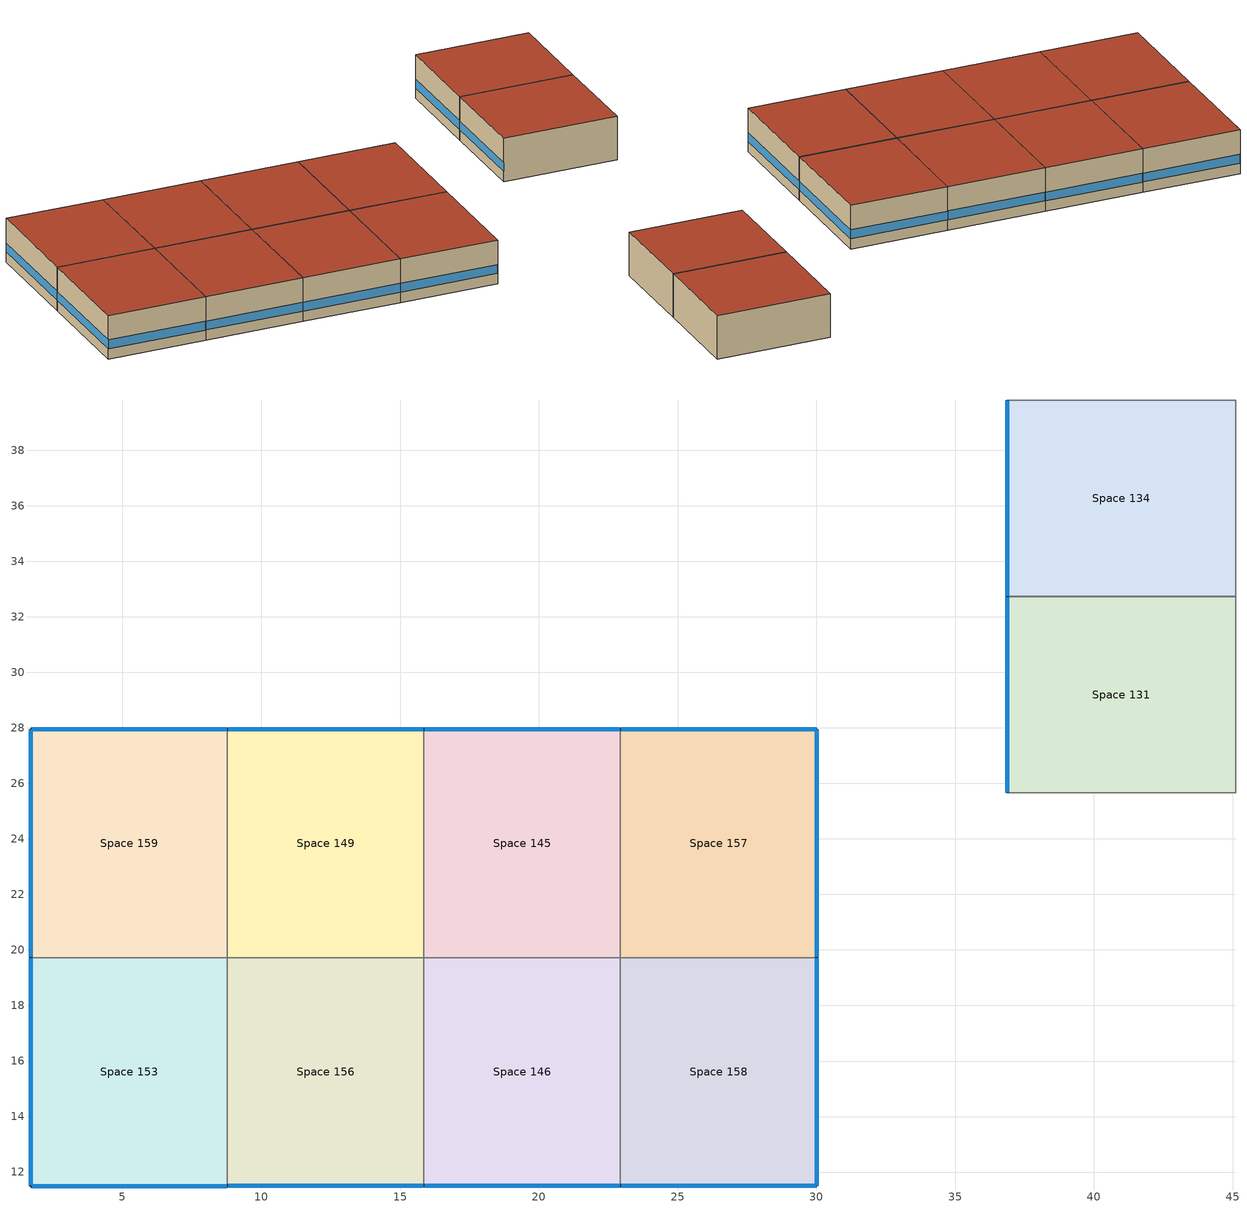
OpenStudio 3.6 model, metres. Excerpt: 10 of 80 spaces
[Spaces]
Space 131
 floor to Space 133: 45.1,25.66 36.87,25.66 36.87,32.74 45.1,32.74 z9.6
 wall outside: 36.87,32.74 36.87,25.66 z9.6:12.8
 wall to Space 134: 45.1,32.74 36.87,32.74 z9.6:12.8
 wall to Space 128: 36.87,25.66 45.1,25.66 z9.6:12.8
 wall to Space 130: 45.1,25.66 45.1,32.74 z9.6:12.8
 window: 36.87,32.71 36.87,25.68 z10.36:11
 roof outside: 36.87,25.66 45.1,25.66 45.1,32.74 36.87,32.74 z12.8
Space 134
 floor to Space 123: 45.1,32.74 36.87,32.74 36.87,39.82 45.1,39.82 z9.6
 wall outside: 36.87,39.82 36.87,32.74 z9.6:12.8
 wall to Space 136: 45.1,39.82 36.87,39.82 z9.6:12.8
 wall to Space 125: 45.1,32.74 45.1,39.82 z9.6:12.8
 window: 36.87,39.79 36.87,32.76 z10.36:11
 roof outside: 36.87,32.74 45.1,32.74 45.1,39.82 36.87,39.82 z12.8
Space 145
 floor to Space 147: 22.94,27.96 22.94,19.73 15.86,19.73 15.86,27.96 z9.6
 wall outside: 22.94,27.96 15.86,27.96 z9.6:12.8
 wall to Space 149: 15.86,27.96 15.86,19.73 z9.6:12.8
 wall to Space 146: 15.86,19.73 22.94,19.73 z9.6:12.8
 wall to Space 157: 22.94,19.73 22.94,27.96 z9.6:12.8
 window: 22.92,27.96 15.89,27.96 z10.36:11
 roof outside: 22.94,19.73 22.94,27.96 15.86,27.96 15.86,19.73 z12.8
Space 146
 floor to Space 148: 22.94,19.73 22.94,11.5 15.86,11.5 15.86,19.73 z9.6
 wall outside: 15.86,11.5 22.94,11.5 z9.6:12.8
 wall to Space 156: 15.86,19.73 15.86,11.5 z9.6:12.8
 wall to Space 158: 22.94,11.5 22.94,19.73 z9.6:12.8
 window: 15.89,11.5 22.92,11.5 z10.36:11
 roof outside: 22.94,11.5 22.94,19.73 15.86,19.73 15.86,11.5 z12.8
Space 149
 floor to Space 160: 15.86,27.96 15.86,19.73 8.78,19.73 8.78,27.96 z9.6
 wall outside: 15.86,27.96 8.78,27.96 z9.6:12.8
 wall to Space 159: 8.78,27.96 8.78,19.73 z9.6:12.8
 wall to Space 156: 8.78,19.73 15.86,19.73 z9.6:12.8
 window: 15.84,27.96 8.81,27.96 z10.36:11
 roof outside: 15.86,19.73 15.86,27.96 8.78,27.96 8.78,19.73 z12.8
Space 153
 floor to Space 162: 8.78,19.73 8.78,11.5 1.7,11.5 1.7,19.73 z9.6
 wall outside: 1.7,19.73 1.7,11.5 8.78,11.5 z9.6:12.8
 wall to Space 156: 8.78,11.5 8.78,19.73 z9.6:12.8
 wall to Space 159: 8.78,19.73 1.7,19.73 z9.6:12.8
 window: 1.7,19.7 1.7,11.52 / 1.73,11.5 8.76,11.5 z10.36:11
 roof outside: 8.78,11.5 8.78,19.73 1.7,19.73 1.7,11.5 z12.8
Space 156
 floor to Space 150: 15.86,19.73 15.86,11.5 8.78,11.5 8.78,19.73 z9.6
 wall outside: 8.78,11.5 15.86,11.5 z9.6:12.8
 window: 8.81,11.5 15.84,11.5 z10.36:11
 roof outside: 15.86,11.5 15.86,19.73 8.78,19.73 8.78,11.5 z12.8
Space 157
 floor to Space 152: 30.02,27.96 30.02,19.73 22.94,19.73 22.94,27.96 z9.6
 wall outside: 30.02,19.73 30.02,27.96 22.94,27.96 z9.6:12.8
 wall to Space 158: 22.94,19.73 30.02,19.73 z9.6:12.8
 window: 30,27.96 22.97,27.96 / 30.02,19.75 30.02,27.93 z10.36:11
 roof outside: 30.02,19.73 30.02,27.96 22.94,27.96 22.94,19.73 z12.8
Space 158
 floor to Space 155: 30.02,19.73 30.02,11.5 22.94,11.5 22.94,19.73 z9.6
 wall outside: 22.94,11.5 30.02,11.5 30.02,19.73 z9.6:12.8
 window: 22.97,11.5 30,11.5 / 30.02,11.52 30.02,19.7 z10.36:11
 roof outside: 30.02,11.5 30.02,19.73 22.94,19.73 22.94,11.5 z12.8
Space 159
 floor to Space 161: 8.78,27.96 8.78,19.73 1.7,19.73 1.7,27.96 z9.6
 wall outside: 8.78,27.96 1.7,27.96 1.7,19.73 z9.6:12.8
 window: 1.7,27.93 1.7,19.75 / 8.76,27.96 1.73,27.96 z10.36:11
 roof outside: 8.78,19.73 8.78,27.96 1.7,27.96 1.7,19.73 z12.8
[SizingPeriod:DesignDay] Barometric Pressure {Pa}=99259; Wind Direction {deg}=270; Rain Indicator=No; Snow Indicator=No; Day of Month=21; Day Type=SummerDesignDay; Daylight Saving Time Indicator=No; Dry-Bulb Temperature Range Modifier Type=DefaultMultipliers; Solar Model Indicator=ASHRAETau2017
Name | Maximum Dry-Bulb Temperature {C} | Daily Dry-Bulb Temperature Range {deltaC} | Wind Speed {m/s} | Month | Humidity Condition Type | Wetbulb or DewPoint at Maximum Dry-Bulb {C} | Enthalpy at Maximum Dry-Bulb {J/kg}
Toronto-Pearson.Intl.AP Ann Clg 1% Condns DP=>MDB | 25.7 | 9.5 | 6 | 7 | Dewpoint | 21.1
Toronto-Pearson.Intl.AP Ann Clg 2% Condns DP=>MDB | 24.8 | 9.5 | 6 | 7 | Dewpoint | 20.2
Toronto-Pearson.Intl.AP Ann Clg .4% Condns Enth=>MDB | 29.2 | 9.5 | 6 | 7 | Enthalpy | 23 | 72200
Toronto-Pearson.Intl.AP Ann Clg 1% Condns Enth=>MDB | 28.2 | 9.5 | 6 | 7 | Enthalpy | 23 | 68300
Toronto-Pearson.Intl.AP Ann Clg 2% Condns Enth=>MDB | 26.6 | 9.5 | 6 | 7 | Enthalpy | 23 | 64900
Toronto-Pearson.Intl.AP January .4% Condns DB=>MCWB | 11.9 | 7.1 | 5 | 1 | Wetbulb | 10.7
Toronto-Pearson.Intl.AP February .4% Condns DB=>MCWB | 12 | 7.3 | 5 | 2 | Wetbulb | 8.3
Toronto-Pearson.Intl.AP March .4% Condns DB=>MCWB | 19.8 | 8 | 4.9 | 3 | Wetbulb | 13.6
Toronto-Pearson.Intl.AP April .4% Condns DB=>MCWB | 24.3 | 9.2 | 4.9 | 4 | Wetbulb | 15.5
Toronto-Pearson.Intl.AP May .4% Condns DB=>MCWB | 29.5 | 9.7 | 4.2 | 5 | Wetbulb | 20.7
Toronto-Pearson.Intl.AP June .4% Condns DB=>MCWB | 32.7 | 9.4 | 3.9 | 6 | Wetbulb | 22.9
Toronto-Pearson.Intl.AP July .4% Condns DB=>MCWB | 34.1 | 9.5 | 3.9 | 7 | Wetbulb | 23.9
Toronto-Pearson.Intl.AP August .4% Condns DB=>MCWB | 33.2 | 9.2 | 3.7 | 8 | Wetbulb | 23.1
Toronto-Pearson.Intl.AP September .4% Condns DB=>MCWB | 31.6 | 9.3 | 3.8 | 9 | Wetbulb | 22.4
Toronto-Pearson.Intl.AP October .4% Condns DB=>MCWB | 25.4 | 8 | 4.2 | 10 | Wetbulb | 18.5
Toronto-Pearson.Intl.AP November .4% Condns DB=>MCWB | 17.6 | 6.8 | 4.5 | 11 | Wetbulb | 13.4
Toronto-Pearson.Intl.AP December .4% Condns DB=>MCWB | 13 | 6 | 4.8 | 12 | Wetbulb | 10.5
Toronto-Pearson.Intl.AP January 2% Condns DB=>MCWB | 7.9 | 7.1 | 5 | 1 | Wetbulb | 6.2
Toronto-Pearson.Intl.AP February 2% Condns DB=>MCWB | 7.7 | 7.3 | 5 | 2 | Wetbulb | 5.1
Toronto-Pearson.Intl.AP March 2% Condns DB=>MCWB | 14.9 | 8 | 4.9 | 3 | Wetbulb | 10.3
Toronto-Pearson.Intl.AP April 2% Condns DB=>MCWB | 20.2 | 9.2 | 4.9 | 4 | Wetbulb | 13.2
Toronto-Pearson.Intl.AP May 2% Condns DB=>MCWB | 27 | 9.7 | 4.2 | 5 | Wetbulb | 18.8
Toronto-Pearson.Intl.AP June 2% Condns DB=>MCWB | 30.4 | 9.4 | 3.9 | 6 | Wetbulb | 21.6
Toronto-Pearson.Intl.AP July 2% Condns DB=>MCWB | 31.7 | 9.5 | 3.9 | 7 | Wetbulb | 22.7
Toronto-Pearson.Intl.AP August 2% Condns DB=>MCWB | 30.2 | 9.2 | 3.7 | 8 | Wetbulb | 22.2
Toronto-Pearson.Intl.AP September 2% Condns DB=>MCWB | 28.3 | 9.3 | 3.8 | 9 | Wetbulb | 21
Toronto-Pearson.Intl.AP October 2% Condns DB=>MCWB | 22.1 | 8 | 4.2 | 10 | Wetbulb | 17
Toronto-Pearson.Intl.AP November 2% Condns DB=>MCWB | 15.1 | 6.8 | 4.5 | 11 | Wetbulb | 12.1
Toronto-Pearson.Intl.AP December 2% Condns DB=>MCWB | 9.5 | 6 | 4.8 | 12 | Wetbulb | 7.6
Toronto-Pearson.Intl.AP January 5% Condns DB=>MCWB | 5.2 | 8 | 5 | 1 | Wetbulb | 3.9
Toronto-Pearson.Intl.AP February 5% Condns DB=>MCWB | 5 | 8.9 | 5 | 2 | Wetbulb | 3
Toronto-Pearson.Intl.AP March 5% Condns DB=>MCWB | 11.2 | 12.1 | 4.9 | 3 | Wetbulb | 7.6
Toronto-Pearson.Intl.AP April 5% Condns DB=>MCWB | 17.2 | 13.8 | 4.9 | 4 | Wetbulb | 11
Toronto-Pearson.Intl.AP May 5% Condns DB=>MCWB | 24.3 | 12.4 | 4.2 | 5 | Wetbulb | 17.4
Toronto-Pearson.Intl.AP June 5% Condns DB=>MCWB | 28.1 | 11.8 | 3.9 | 6 | Wetbulb | 20.7
Toronto-Pearson.Intl.AP July 5% Condns DB=>MCWB | 29.9 | 11.2 | 3.9 | 7 | Wetbulb | 21.6
Toronto-Pearson.Intl.AP August 5% Condns DB=>MCWB | 28.4 | 10.8 | 3.7 | 8 | Wetbulb | 21
Toronto-Pearson.Intl.AP September 5% Condns DB=>MCWB | 26.1 | 11.5 | 3.8 | 9 | Wetbulb | 19.9
Toronto-Pearson.Intl.AP October 5% Condns DB=>MCWB | 19.6 | 10.9 | 4.2 | 10 | Wetbulb | 15.5
Toronto-Pearson.Intl.AP November 5% Condns DB=>MCWB | 13.1 | 9.8 | 4.5 | 11 | Wetbulb | 10.4
Toronto-Pearson.Intl.AP December 5% Condns DB=>MCWB | 7.1 | 7.8 | 4.8 | 12 | Wetbulb | 5.4
Toronto-Pearson.Intl.AP January 10% Condns DB=>MCWB | 3.2 | 8 | 5 | 1 | Wetbulb | 1.9
Toronto-Pearson.Intl.AP February 10% Condns DB=>MCWB | 3.1 | 8.9 | 5 | 2 | Wetbulb | 1.4
Toronto-Pearson.Intl.AP March 10% Condns DB=>MCWB | 8.1 | 12.1 | 4.9 | 3 | Wetbulb | 5
Toronto-Pearson.Intl.AP April 10% Condns DB=>MCWB | 14.5 | 13.8 | 4.9 | 4 | Wetbulb | 9.2
Toronto-Pearson.Intl.AP May 10% Condns DB=>MCWB | 21.6 | 12.4 | 4.2 | 5 | Wetbulb | 15.6
Toronto-Pearson.Intl.AP June 10% Condns DB=>MCWB | 26 | 11.8 | 3.9 | 6 | Wetbulb | 19.2
Toronto-Pearson.Intl.AP July 10% Condns DB=>MCWB | 28.1 | 11.2 | 3.9 | 7 | Wetbulb | 20.8
Toronto-Pearson.Intl.AP August 10% Condns DB=>MCWB | 26.9 | 10.8 | 3.7 | 8 | Wetbulb | 20.3
Toronto-Pearson.Intl.AP September 10% Condns DB=>MCWB | 24 | 11.5 | 3.8 | 9 | Wetbulb | 18.8
Toronto-Pearson.Intl.AP October 10% Condns DB=>MCWB | 17.3 | 10.9 | 4.2 | 10 | Wetbulb | 13.9
Toronto-Pearson.Intl.AP November 10% Condns DB=>MCWB | 10.9 | 9.8 | 4.5 | 11 | Wetbulb | 8.5
Toronto-Pearson.Intl.AP December 10% Condns DB=>MCWB | 5.1 | 7.8 | 4.8 | 12 | Wetbulb | 3.5
Toronto-Pearson.Intl.AP January .4% Condns WB=>MCDB | 11.7 | 7.1 | 5 | 1 | Wetbulb | 10.8
Toronto-Pearson.Intl.AP February .4% Condns WB=>MCDB | 10.8 | 7.3 | 5 | 2 | Wetbulb | 8.5
Toronto-Pearson.Intl.AP March .4% Condns WB=>MCDB | 18.8 | 8 | 4.9 | 3 | Wetbulb | 14.9
Toronto-Pearson.Intl.AP April .4% Condns WB=>MCDB | 21.8 | 9.2 | 4.9 | 4 | Wetbulb | 17.1
Toronto-Pearson.Intl.AP May .4% Condns WB=>MCDB | 28.2 | 9.7 | 4.2 | 5 | Wetbulb | 22.1
Toronto-Pearson.Intl.AP June .4% Condns WB=>MCDB | 30.7 | 9.4 | 3.9 | 6 | Wetbulb | 24.1
Toronto-Pearson.Intl.AP July .4% Condns WB=>MCDB | 31.7 | 9.5 | 3.9 | 7 | Wetbulb | 25.7
Toronto-Pearson.Intl.AP August .4% Condns WB=>MCDB | 29.3 | 9.2 | 3.7 | 8 | Wetbulb | 24.7
Toronto-Pearson.Intl.AP September .4% Condns WB=>MCDB | 29.1 | 9.3 | 3.8 | 9 | Wetbulb | 23.6
Toronto-Pearson.Intl.AP October .4% Condns WB=>MCDB | 23.5 | 8 | 4.2 | 10 | Wetbulb | 20.5
Toronto-Pearson.Intl.AP November .4% Condns WB=>MCDB | 16.3 | 6.8 | 4.5 | 11 | Wetbulb | 14.6
Toronto-Pearson.Intl.AP December .4% Condns WB=>MCDB | 12.4 | 6 | 4.8 | 12 | Wetbulb | 11.1
Toronto-Pearson.Intl.AP January 2% Condns WB=>MCDB | 7.5 | 7.1 | 5 | 1 | Wetbulb | 6.5
Toronto-Pearson.Intl.AP February 2% Condns WB=>MCDB | 7.4 | 7.3 | 5 | 2 | Wetbulb | 5.5
Toronto-Pearson.Intl.AP March 2% Condns WB=>MCDB | 14 | 8 | 4.9 | 3 | Wetbulb | 11.2
Toronto-Pearson.Intl.AP April 2% Condns WB=>MCDB | 18.9 | 9.2 | 4.9 | 4 | Wetbulb | 14.6
Toronto-Pearson.Intl.AP May 2% Condns WB=>MCDB | 25.6 | 9.7 | 4.2 | 5 | Wetbulb | 20.1
Toronto-Pearson.Intl.AP June 2% Condns WB=>MCDB | 28.9 | 9.4 | 3.9 | 6 | Wetbulb | 22.8
Toronto-Pearson.Intl.AP July 2% Condns WB=>MCDB | 29.3 | 9.5 | 3.9 | 7 | Wetbulb | 24.1
Toronto-Pearson.Intl.AP August 2% Condns WB=>MCDB | 28.3 | 9.2 | 3.7 | 8 | Wetbulb | 23.3
Toronto-Pearson.Intl.AP September 2% Condns WB=>MCDB | 26.8 | 9.3 | 3.8 | 9 | Wetbulb | 22.2
Toronto-Pearson.Intl.AP October 2% Condns WB=>MCDB | 21 | 8 | 4.2 | 10 | Wetbulb | 17.6
Toronto-Pearson.Intl.AP November 2% Condns WB=>MCDB | 14.9 | 6.8 | 4.5 | 11 | Wetbulb | 12.6
Toronto-Pearson.Intl.AP December 2% Condns WB=>MCDB | 9.3 | 6 | 4.8 | 12 | Wetbulb | 8
Toronto-Pearson.Intl.AP January 5% Condns WB=>MCDB | 5.1 | 7.8 | 5 | 1 | Wetbulb | 4
Toronto-Pearson.Intl.AP February 5% Condns WB=>MCDB | 4.7 | 8.5 | 5 | 2 | Wetbulb | 3.2
Toronto-Pearson.Intl.AP March 5% Condns WB=>MCDB | 10.7 | 11.7 | 4.9 | 3 | Wetbulb | 8
Toronto-Pearson.Intl.AP April 5% Condns WB=>MCDB | 16.1 | 12.2 | 4.9 | 4 | Wetbulb | 12
Toronto-Pearson.Intl.AP May 5% Condns WB=>MCDB | 23.1 | 11.7 | 4.2 | 5 | Wetbulb | 18.2
Toronto-Pearson.Intl.AP June 5% Condns WB=>MCDB | 26.6 | 10.6 | 3.9 | 6 | Wetbulb | 21.5
Toronto-Pearson.Intl.AP July 5% Condns WB=>MCDB | 28 | 9.7 | 3.9 | 7 | Wetbulb | 22.9
Toronto-Pearson.Intl.AP August 5% Condns WB=>MCDB | 26.9 | 9.4 | 3.7 | 8 | Wetbulb | 22.4
Toronto-Pearson.Intl.AP September 5% Condns WB=>MCDB | 24.5 | 9.8 | 3.8 | 9 | Wetbulb | 20.9
Toronto-Pearson.Intl.AP October 5% Condns WB=>MCDB | 18.8 | 10 | 4.2 | 10 | Wetbulb | 16
Toronto-Pearson.Intl.AP November 5% Condns WB=>MCDB | 12.7 | 9.3 | 4.5 | 11 | Wetbulb | 10.6
Toronto-Pearson.Intl.AP December 5% Condns WB=>MCDB | 7 | 7.6 | 4.8 | 12 | Wetbulb | 5.7
Toronto-Pearson.Intl.AP January 10% Condns WB=>MCDB | 3 | 7.8 | 5 | 1 | Wetbulb | 1.9
Toronto-Pearson.Intl.AP February 10% Condns WB=>MCDB | 3 | 8.5 | 5 | 2 | Wetbulb | 1.5
Toronto-Pearson.Intl.AP March 10% Condns WB=>MCDB | 7.8 | 11.7 | 4.9 | 3 | Wetbulb | 5.3
Toronto-Pearson.Intl.AP April 10% Condns WB=>MCDB | 13.5 | 12.2 | 4.9 | 4 | Wetbulb | 9.7
Toronto-Pearson.Intl.AP May 10% Condns WB=>MCDB | 20.7 | 11.7 | 4.2 | 5 | Wetbulb | 16.3
Toronto-Pearson.Intl.AP June 10% Condns WB=>MCDB | 24.7 | 10.6 | 3.9 | 6 | Wetbulb | 20.3
Toronto-Pearson.Intl.AP July 10% Condns WB=>MCDB | 26.4 | 9.7 | 3.9 | 7 | Wetbulb | 21.8
Toronto-Pearson.Intl.AP August 10% Condns WB=>MCDB | 25.4 | 9.4 | 3.7 | 8 | Wetbulb | 21.4
Toronto-Pearson.Intl.AP September 10% Condns WB=>MCDB | 23 | 9.8 | 3.8 | 9 | Wetbulb | 19.5
Toronto-Pearson.Intl.AP October 10% Condns WB=>MCDB | 17 | 10 | 4.2 | 10 | Wetbulb | 14.5
Toronto-Pearson.Intl.AP November 10% Condns WB=>MCDB | 10.9 | 9.3 | 4.5 | 11 | Wetbulb | 8.8
Toronto-Pearson.Intl.AP December 10% Condns WB=>MCDB | 5 | 7.6 | 4.8 | 12 | Wetbulb | 3.6
